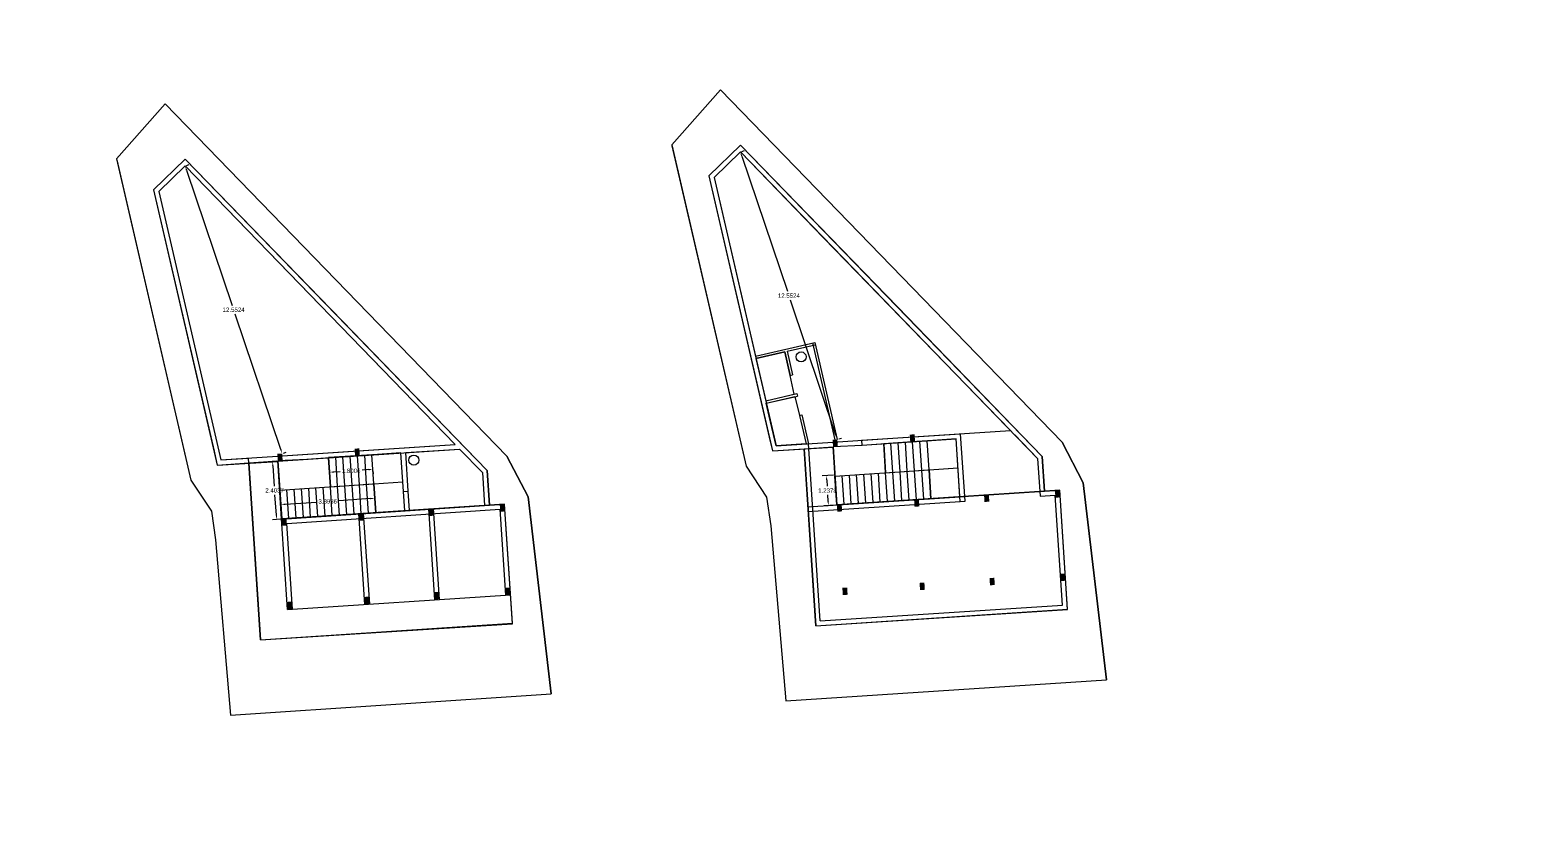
# Model space of a CAD drawing. Header units: metres. Extents: x -7614 to 15553, y -42 to -4.
# Drawn here: x 122.8 to 184.9, y -42.3 to -9.6 of the extents above; entities that cross this region are included whole.
import ezdxf

# ---------------------------------------------------------------- set-up
doc = ezdxf.new("R2010")
doc.units = ezdxf.units.M
doc.header["$MEASUREMENT"] = 0
for name, color, linetype in [('BLK_1_FLR_1_BLT_UP_AREA', 7, 'Continuous'), ('BLK_1_FLR_1_STAIR_1', 7, 'Continuous'), ('BLK_1_FLR_1_STAIR_1_FLIGHT', 7, 'Continuous'), ('BLK_1_FLR_2_BLT_UP_AREA', 7, 'Continuous'), ('BLK_1_FLR_2_STAIR_1', 7, 'Continuous'), ('BLK_1_FLR_2_STAIR_1_FLIGHT', 7, 'Continuous'), ('WALL', 7, 'Continuous')]:
    doc.layers.add(name, color=color, linetype=linetype)
for name, color, linetype, plot in [('BLK_1_FLR_1_EXIT_WIDTH_STAIR', 7, 'Continuous', False), ('BLK_1_FLR_1_UNITFA', 7, 'Continuous', False), ('BLK_1_FLR_1_URINAL', 7, 'Continuous', False), ('BLK_1_FLR_1_WATER_CLOSET', 7, 'Continuous', False), ('BLK_1_FLR_2_EXIT_WIDTH_STAIR', 7, 'Continuous', False), ('BLK_1_FLR_2_UNITFA', 7, 'Continuous', False), ('BLK_1_FLR_2_URINAL', 7, 'Continuous', False), ('BLK_1_FLR_2_WATER_CLOSET', 7, 'Continuous', False), ('DIST_EXIT', 7, 'Continuous', False)]:
    doc.layers.add(name, color=color, linetype=linetype, plot=plot)
doc.styles.get("Standard").update_dxf_attribs({"font": 'arial.ttf'})
doc.dimstyles.get("Standard").update_dxf_attribs({"dimtxt": 0.18, "dimasz": 0.18, "dimexe": 0.18, "dimexo": 0.0625, "dimgap": 0.09, "dimtad": 0, "dimtih": 1, "dimtoh": 1, "dimdec": 4, "dimzin": 0, "dimdsep": 46, "dimtxsty": 'Standard', "dimcen": 0.09, "dimadec": 0, "dimazin": 0, "dimtfac": 1, "dimtdec": 4, "dimtofl": 0, "dimtmove": 0, "dimatfit": 3, "dimfxl": 1, "dimtolj": 1, "dimtzin": 0, "dimarcsym": 0})

# ---------------------------------------------------------------- blocks, each defined once
blk = doc.blocks.new('*D21')
at = {"layer": 'Defpoints', "color": 0, "linetype": 'Continuous', "transparency": 16777216}
for p in [(129.186, -15.269), (133.197, -27.164), (133.197, -27.164)]:
    blk.add_point(p, dxfattribs=at)
at = {"layer": 'DIST_EXIT', "color": 0, "linetype": 'Continuous', "lineweight": -2, "transparency": 16777216}
for p, q in [((129.243, -15.44), (131.13, -21.035)), ((129.245, -15.249), (129.356, -15.212)), ((133.14, -26.993), (131.253, -21.398)), ((133.257, -27.144), (133.368, -27.106))]:
    blk.add_line(p, q, dxfattribs=at)
at = {"layer": 'DIST_EXIT', "color": 0, "linetype": 'Continuous', "transparency": 16777216}
for points in [[(129.272, -15.43), (129.215, -15.45), (129.186, -15.269)], [(133.168, -26.983), (133.111, -27.003), (133.197, -27.164)]]:
    blk.add_solid(points, dxfattribs=at)
at = {"layer": 'DIST_EXIT', "color": 0, "linetype": 'Continuous', "transparency": 16777216, "insert": (131.191, -21.217), "char_height": 0.18, "attachment_point": 5}
blk.add_mtext('\\A1;12.5524', dxfattribs=at)
blk = doc.blocks.new('*D22')
at = {"layer": 'Defpoints', "color": 0, "linetype": 'Continuous', "transparency": 16777216}
for p in [(152.146, -14.688), (156.158, -26.582), (156.158, -26.582)]:
    blk.add_point(p, dxfattribs=at)
at = {"layer": 'DIST_EXIT', "color": 0, "linetype": 'Continuous', "lineweight": -2, "transparency": 16777216}
for p, q in [((152.203, -14.858), (154.09, -20.453)), ((152.205, -14.668), (152.316, -14.63)), ((156.1, -26.411), (154.213, -20.817)), ((156.217, -26.562), (156.328, -26.525))]:
    blk.add_line(p, q, dxfattribs=at)
at = {"layer": 'DIST_EXIT', "color": 0, "linetype": 'Continuous', "transparency": 16777216}
for points in [[(152.232, -14.849), (152.175, -14.868), (152.146, -14.688)], [(156.128, -26.402), (156.072, -26.421), (156.158, -26.582)]]:
    blk.add_solid(points, dxfattribs=at)
at = {"layer": 'DIST_EXIT', "color": 0, "linetype": 'Continuous', "transparency": 16777216, "insert": (154.152, -20.635), "char_height": 0.18, "attachment_point": 5}
blk.add_mtext('\\A1;12.5524', dxfattribs=at)
blk = doc.blocks.new('*D24')
at = {"layer": 'BLK_1_FLR_1_EXIT_WIDTH_STAIR', "color": 0, "linetype": 'Continuous', "lineweight": -2, "transparency": 16777216}
for p, q in [((132.956, -27.481), (132.618, -27.505)), ((132.811, -27.672), (132.872, -28.509)), ((132.959, -29.71), (132.898, -28.873)), ((133.13, -29.878), (132.792, -29.903))]:
    blk.add_line(p, q, dxfattribs=at)
at = {"layer": 'BLK_1_FLR_1_EXIT_WIDTH_STAIR', "color": 0, "linetype": 'Continuous', "transparency": 16777216}
for points in [[(132.841, -27.669), (132.781, -27.674), (132.798, -27.492)], [(132.989, -29.708), (132.929, -29.712), (132.972, -29.89)]]:
    blk.add_solid(points, dxfattribs=at)
at = {"layer": 'Defpoints', "color": 0, "linetype": 'Continuous', "transparency": 16777216}
for p in [(133.018, -27.476), (132.972, -29.89), (133.192, -29.874)]:
    blk.add_point(p, dxfattribs=at)
at = {"layer": 'BLK_1_FLR_1_EXIT_WIDTH_STAIR', "color": 0, "linetype": 'Continuous', "transparency": 16777216, "insert": (132.885, -28.691), "char_height": 0.18, "attachment_point": 5}
blk.add_mtext('\\A1;2.4037', dxfattribs=at)
blk = doc.blocks.new('*D25')
at = {"layer": 'BLK_1_FLR_2_EXIT_WIDTH_STAIR', "color": 0, "linetype": 'Continuous', "lineweight": -2, "transparency": 16777216}
for p, q in [((155.992, -28.062), (155.527, -28.093)), ((155.718, -28.261), (155.735, -28.517)), ((155.776, -29.136), (155.759, -28.881)), ((156.074, -29.297), (155.609, -29.328))]:
    blk.add_line(p, q, dxfattribs=at)
at = {"layer": 'BLK_1_FLR_2_EXIT_WIDTH_STAIR', "color": 0, "linetype": 'Continuous', "transparency": 16777216}
for points in [[(155.748, -28.259), (155.688, -28.263), (155.706, -28.081)], [(155.806, -29.134), (155.746, -29.138), (155.788, -29.316)]]:
    blk.add_solid(points, dxfattribs=at)
at = {"layer": 'Defpoints', "color": 0, "linetype": 'Continuous', "transparency": 16777216}
for p in [(156.055, -28.058), (155.788, -29.316), (156.136, -29.293)]:
    blk.add_point(p, dxfattribs=at)
at = {"layer": 'BLK_1_FLR_2_EXIT_WIDTH_STAIR', "color": 0, "linetype": 'Continuous', "transparency": 16777216, "insert": (155.747, -28.699), "char_height": 0.18, "attachment_point": 5}
blk.add_mtext('\\A1;1.2378', dxfattribs=at)
blk = doc.blocks.new('*D40')
at = {"color": 0, "lineweight": -2, "transparency": 16777216}
for p, q in [((135.333, -27.929), (135.596, -27.911)), ((136.77, -27.833), (136.506, -27.851)), ((136.954, -27.882), (136.961, -28.001)), ((135.157, -28), (135.165, -28.12))]:
    blk.add_line(p, q, dxfattribs=at)
at = {"color": 0, "transparency": 16777216}
for points in [[(135.331, -27.899), (135.334, -27.958), (135.153, -27.94)], [(136.768, -27.803), (136.772, -27.863), (136.95, -27.822)]]:
    blk.add_solid(points, dxfattribs=at)
at = {"layer": 'Defpoints', "color": 0, "transparency": 16777216}
for p in [(135.153, -27.938), (136.949, -27.819), (136.95, -27.822)]:
    blk.add_point(p, dxfattribs=at)
at = {"color": 0, "transparency": 16777216, "insert": (136.051, -27.881), "char_height": 0.18, "attachment_point": 5}
blk.add_mtext('\\A1;1.8006', dxfattribs=at)
blk = doc.blocks.new('*D41')
at = {"color": 0, "lineweight": -2, "transparency": 16777216}
for p, q in [((133.134, -29.213), (133.126, -29.096)), ((133.318, -29.264), (134.62, -29.178)), ((136.849, -29.03), (135.547, -29.116)), ((137.024, -28.956), (137.016, -28.839))]:
    blk.add_line(p, q, dxfattribs=at)
at = {"color": 0, "transparency": 16777216}
for points in [[(136.847, -29), (136.851, -29.06), (137.028, -29.018)], [(133.316, -29.234), (133.32, -29.294), (133.138, -29.276)]]:
    blk.add_solid(points, dxfattribs=at)
at = {"layer": 'Defpoints', "color": 0, "transparency": 16777216}
for p in [(137.028, -29.018), (133.138, -29.276), (133.138, -29.276)]:
    blk.add_point(p, dxfattribs=at)
at = {"color": 0, "transparency": 16777216, "insert": (135.083, -29.147), "char_height": 0.18, "attachment_point": 5}
blk.add_mtext('\\A1;3.8986', dxfattribs=at)

msp = doc.modelspace()

# ---------------------------------------------------------------- hatches: boundary and pattern name
h = msp.add_hatch()
h.set_pattern_fill('ANSI31', color=6)
h.paths.add_polyline_path([(128.75589, -31.81488), (135.39287, -31.81488), (135.39287, -42.32606), (128.75589, -42.32606)], flags=17)
h.paths.add_polyline_path([(128.75589, -31.81488), (135.39287, -31.81488), (135.39287, -42.32606), (128.75589, -42.32606)], flags=17)
at = {"layer": 'WALL'}
h = msp.add_hatch(color=2, dxfattribs=at)
h.dxf.hatch_style = 1
h.paths.add_polyline_path([(156.15754, -26.58203), (155.9588, -26.59518), (155.97844, -26.89208), (155.97849, -26.8929), (155.97859, -26.89453), (156.17816, -26.88132)])
h = msp.add_hatch(color=2, dxfattribs=at)
h.dxf.hatch_style = 1
h.paths.add_polyline_path([(159.35056, -26.37078), (159.15181, -26.38393), (159.17146, -26.68083), (159.17151, -26.68165), (159.17161, -26.68327), (159.37118, -26.67007)])
h = msp.add_hatch(color=2, dxfattribs=at)
h.dxf.hatch_style = 1
h.paths.add_polyline_path([(133.19735, -27.16358), (132.99861, -27.17673), (133.01825, -27.47362), (133.0183, -27.47445), (133.01841, -27.47607), (133.21798, -27.46287)])
h = msp.add_hatch(color=2, dxfattribs=at)
h.dxf.hatch_style = 1
h.paths.add_polyline_path([(136.39037, -26.95233), (136.19163, -26.96547), (136.21127, -27.26237), (136.21132, -27.2632), (136.21143, -27.26482), (136.411, -27.25162)])
h = msp.add_hatch(color=2, dxfattribs=at)
h.dxf.hatch_style = 1
h.paths.add_polyline_path([(159.5281, -29.05428), (159.32936, -29.06743), (159.349, -29.36433), (159.34905, -29.36516), (159.34916, -29.36678), (159.54872, -29.35357)])
h = msp.add_hatch(color=2, dxfattribs=at)
h.dxf.hatch_style = 1
h.paths.add_polyline_path([(162.42139, -28.85669), (162.22265, -28.86984), (162.24229, -29.16673), (162.24234, -29.16756), (162.24245, -29.16918), (162.44201, -29.15598)])
h = msp.add_hatch(color=2, dxfattribs=at)
h.dxf.hatch_style = 1
h.paths.add_polyline_path([(165.35415, -28.67948), (165.1554, -28.69263), (165.17505, -28.98953), (165.1751, -28.99035), (165.1752, -28.99198), (165.37477, -28.97877)])
h = msp.add_hatch(color=2, dxfattribs=at)
h.dxf.hatch_style = 1
h.paths.add_polyline_path([(136.56791, -29.63583), (136.36917, -29.64898), (136.38881, -29.94587), (136.38886, -29.9467), (136.38897, -29.94832), (136.58854, -29.93512)])
h = msp.add_hatch(color=2, dxfattribs=at)
h.dxf.hatch_style = 1
h.paths.add_polyline_path([(139.4612, -29.43823), (139.26246, -29.45138), (139.2821, -29.74828), (139.28215, -29.74911), (139.28226, -29.75073), (139.48183, -29.73752)])
h = msp.add_hatch(color=2, dxfattribs=at)
h.dxf.hatch_style = 1
h.paths.add_polyline_path([(142.39396, -29.26103), (142.19522, -29.27418), (142.21486, -29.57107), (142.21491, -29.5719), (142.21502, -29.57352), (142.41459, -29.56032)])
h = msp.add_hatch(color=2, dxfattribs=at)
h.dxf.hatch_style = 1
h.paths.add_polyline_path([(156.33473, -29.26027), (156.13599, -29.27342), (156.15563, -29.57031), (156.15568, -29.57114), (156.15579, -29.57276), (156.35536, -29.55956)])
h = msp.add_hatch(color=2, dxfattribs=at)
h.dxf.hatch_style = 1
h.paths.add_polyline_path([(133.37454, -29.84181), (133.1758, -29.85496), (133.19544, -30.15186), (133.1955, -30.15268), (133.1956, -30.1543), (133.39517, -30.1411)])
h = msp.add_hatch(color=2, dxfattribs=at)
h.dxf.hatch_style = 1
h.paths.add_polyline_path([(165.58149, -32.12829), (165.38275, -32.14144), (165.40239, -32.43833), (165.40245, -32.43916), (165.40255, -32.44078), (165.60212, -32.42758)])
h = msp.add_hatch(color=2, dxfattribs=at)
h.dxf.hatch_style = 1
h.paths.add_polyline_path([(139.68855, -32.88704), (139.48981, -32.90019), (139.50945, -33.19708), (139.5095, -33.19791), (139.50961, -33.19953), (139.70918, -33.18633)])
h = msp.add_hatch(color=2, dxfattribs=at)
h.dxf.hatch_style = 1
h.paths.add_polyline_path([(142.62131, -32.70983), (142.42257, -32.72298), (142.44221, -33.01988), (142.44226, -33.0207), (142.44237, -33.02233), (142.64193, -33.00912)])
h = msp.add_hatch(color=2, dxfattribs=at)
h.dxf.hatch_style = 1
h.paths.add_polyline_path([(156.56208, -32.70907), (156.36334, -32.72222), (156.38298, -33.01912), (156.38303, -33.01994), (156.38314, -33.02157), (156.5827, -33.00836)])
h = msp.add_hatch(color=2, dxfattribs=at)
h.dxf.hatch_style = 1
h.paths.add_polyline_path([(159.75545, -32.50309), (159.5567, -32.51624), (159.57635, -32.81313), (159.5764, -32.81396), (159.5765, -32.81558), (159.77607, -32.80238)])
h = msp.add_hatch(color=2, dxfattribs=at)
h.dxf.hatch_style = 1
h.paths.add_polyline_path([(162.64874, -32.3055), (162.44999, -32.31864), (162.46964, -32.61554), (162.46969, -32.61637), (162.46979, -32.61799), (162.66936, -32.60479)])
h = msp.add_hatch(color=2, dxfattribs=at)
h.dxf.hatch_style = 1
h.paths.add_polyline_path([(133.60189, -33.29062), (133.40315, -33.30377), (133.42279, -33.60066), (133.42284, -33.60149), (133.42295, -33.60311), (133.62252, -33.58991)])
h = msp.add_hatch(color=2, dxfattribs=at)
h.dxf.hatch_style = 1
h.paths.add_polyline_path([(136.79526, -33.08463), (136.59652, -33.09778), (136.61616, -33.39468), (136.61621, -33.39551), (136.61632, -33.39713), (136.81589, -33.38393)])

# ---------------------------------------------------------------- linework, layer by layer
at = {"layer": 'BLK_1_FLR_1_BLT_UP_AREA', "color": 2, "linetype": 'Continuous'}
msp.add_lwpolyline([(129.19005, -14.98665), (127.87606, -16.2603), (130.3796, -27.07379), (130.51114, -27.64195), (133.0184, -27.48829), (133.17627, -29.87459), (141.76832, -29.30242), (141.67256, -27.8645), (135.6916, -21.69412)], close=True, dxfattribs=at)
at = {"layer": 'BLK_1_FLR_1_BLT_UP_AREA', "color": 8, "linetype": 'Continuous'}
msp.add_lwpolyline([(132.30463, -34.87725), (142.71994, -34.18817), (142.39396, -29.26103), (133.81256, -29.83222), (133.17627, -29.87459), (133.03113, -27.6807), (133.01933, -27.48823), (131.82063, -27.56169), (132.26263, -34.24245)], close=True, dxfattribs=at)
at = {"layer": 'BLK_1_FLR_1_STAIR_1', "color": 1, "linetype": 'Continuous'}
msp.add_lwpolyline([(133.17752, -29.87152), (138.26557, -29.5349), (138.10713, -27.14013), (134.2172, -27.40822), (133.01887, -27.47351)], close=True, dxfattribs=at)
at = {"layer": 'BLK_1_FLR_1_STAIR_1_FLIGHT', "color": 1, "linetype": 'Continuous'}
msp.add_line((136.98855, -28.41974), (138.18593, -28.34052), dxfattribs=at)
for points in [[(136.98922, -28.42043), (136.90997, -27.22264), (136.47696, -27.25248), (135.1129, -27.33581), (135.1129, -27.33581), (135.19259, -28.54025), (135.19259, -28.54025), (136.94039, -28.42366)], [(133.09854, -28.67784), (136.98922, -28.42043), (137.06805, -29.6145), (133.1767, -29.87158)]]:
    msp.add_lwpolyline(points, close=True, dxfattribs=at)
msp.add_lwpolyline([(136.98922, -28.42044), (138.1866, -28.34122)], dxfattribs=at)
at = {"layer": 'BLK_1_FLR_1_UNITFA', "color": 3, "linetype": 'Continuous'}
msp.add_lwpolyline([(129.18564, -15.26946), (128.09639, -16.32527), (130.66763, -27.43116), (133.00521, -27.27651), (135.70402, -27.09795), (140.35288, -26.79038), (132.62852, -18.82138)], close=True, dxfattribs=at)
at = {"layer": 'BLK_1_FLR_1_URINAL', "color": 3, "linetype": 'Continuous'}
msp.add_circle((138.64342, -27.43877), 0.20572, dxfattribs=at)
at = {"layer": 'BLK_1_FLR_1_WATER_CLOSET', "color": 1, "linetype": 'Continuous'}
msp.add_lwpolyline([(138.30603, -27.12624), (140.53546, -26.97874), (141.47851, -27.95166), (141.56875, -29.31562), (138.46447, -29.521), (138.41166, -28.72275)], close=True, dxfattribs=at)
at = {"layer": 'BLK_1_FLR_2_BLT_UP_AREA', "color": 2, "linetype": 'Continuous'}
msp.add_lwpolyline([(152.15023, -14.40511), (150.83624, -15.67876), (153.33979, -26.49224), (153.47133, -27.06041), (155.97858, -26.90674), (156.13646, -29.29304), (164.7285, -28.72088), (164.63275, -27.28296), (158.65179, -21.11257)], close=True, dxfattribs=at)
at = {"layer": 'BLK_1_FLR_2_BLT_UP_AREA', "color": 8, "linetype": 'Continuous'}
msp.add_lwpolyline([(155.26482, -34.29571), (165.68013, -33.60663), (165.35415, -28.67948), (156.77274, -29.25067), (156.13646, -29.29304), (155.99131, -27.09915), (155.97952, -26.90668), (154.78082, -26.98015), (155.22282, -33.6609)], close=True, dxfattribs=at)
at = {"layer": 'BLK_1_FLR_2_STAIR_1', "color": 1, "linetype": 'Continuous'}
msp.add_lwpolyline([(156.13771, -29.28998), (161.22576, -28.95335), (161.06732, -26.55859), (157.17739, -26.82668), (155.97905, -26.89197)], close=True, dxfattribs=at)
at = {"layer": 'BLK_1_FLR_2_STAIR_1_FLIGHT', "color": 1, "linetype": 'Continuous'}
msp.add_line((159.94873, -27.8382), (161.14612, -27.75898), dxfattribs=at)
for points in [[(159.9494, -27.83889), (159.87016, -26.64109), (159.43715, -26.67094), (158.07376, -26.7649), (158.07452, -26.77587), (158.15271, -27.95776), (158.15271, -27.95776), (159.90057, -27.84212)], [(156.05873, -28.09629), (159.9494, -27.83889), (160.02823, -29.03296), (156.13688, -29.29003)]]:
    msp.add_lwpolyline(points, close=True, dxfattribs=at)
msp.add_lwpolyline([(159.9494, -27.83889), (161.14678, -27.75967)], dxfattribs=at)
at = {"layer": 'BLK_1_FLR_2_UNITFA', "color": 3, "linetype": 'Continuous'}
msp.add_lwpolyline([(152.14583, -14.68791), (151.05657, -15.74373), (153.62782, -26.84962), (155.9654, -26.69496), (158.6642, -26.51641), (163.31307, -26.20884), (155.5887, -18.23983)], close=True, dxfattribs=at)
at = {"layer": 'BLK_1_FLR_2_URINAL', "color": 3, "linetype": 'Continuous'}
msp.add_circle((154.65732, -23.16598), 0.20572, dxfattribs=at)
at = {"layer": 'BLK_1_FLR_2_WATER_CLOSET', "color": 2, "linetype": 'Continuous'}
msp.add_lwpolyline([(153.98338, -22.95692), (152.79052, -23.23309), (153.19652, -24.98671), (154.37257, -24.71443), (154.20893, -23.93115)], close=True, dxfattribs=at)
at = {"layer": 'BLK_1_FLR_2_WATER_CLOSET', "color": 1, "linetype": 'Continuous'}
msp.add_lwpolyline([(154.86566, -26.76772), (153.62782, -26.84962), (153.34227, -25.61624), (153.21907, -25.08413), (154.39302, -24.81234), (154.59238, -25.58734)], close=True, dxfattribs=at)
at = {"layer": 'WALL', "color": 1}
for p, q in [((151.32543, -12.1174), (149.30608, -14.3898)), ((151.32543, -12.1174), (149.30608, -14.3898)), ((151.32543, -12.1174), (165.45422, -26.69366)), ((165.45422, -26.69366), (151.32543, -12.1174)), ((128.36525, -12.69895), (126.34589, -14.97135)), ((128.36525, -12.69895), (126.34589, -14.97135)), ((128.36525, -12.69895), (142.49403, -27.27521)), ((142.49403, -27.27521), (128.36525, -12.69895)), ((149.30608, -14.3898), (152.38378, -27.68319)), ((149.31492, -14.43396), (152.38378, -27.68319)), ((150.83624, -15.67876), (152.15023, -14.40511)), ((151.05657, -15.74373), (152.14583, -14.68791)), ((164.4387, -27.37012), (152.14583, -14.68791)), ((164.63342, -27.28365), (152.15023, -14.40511)), ((126.34589, -14.97135), (129.42359, -28.26474)), ((126.35474, -15.01551), (129.42359, -28.26474)), ((127.87606, -16.2603), (129.19005, -14.98665)), ((128.09639, -16.32527), (129.18564, -15.26946)), ((140.35288, -26.79038), (129.18564, -15.26946)), ((141.67323, -27.86519), (129.19005, -14.98665)), ((150.83624, -15.67876), (153.47133, -27.06041)), ((151.05657, -15.74373), (153.19652, -24.98671)), ((127.87606, -16.2603), (130.51114, -27.64195)), ((128.09639, -16.32527), (130.66763, -27.43116)), ((153.98338, -22.95692), (154.20893, -23.93115)), ((154.0808, -22.93436), (154.30636, -23.90859)), ((155.12347, -22.59032), (156.05296, -26.60506)), ((155.22089, -22.56776), (156.15038, -26.58251)), ((154.4868, -24.68798), (154.50936, -24.7854)), ((153.21907, -25.08413), (153.62782, -26.84962)), ((154.59238, -25.58734), (154.86566, -26.76772)), ((154.6898, -25.56479), (154.96676, -26.76103)), ((157.16223, -26.61578), (161.25301, -26.34513)), ((157.17599, -26.81531), (161.06665, -26.5579)), ((159.0507, -27.89761), (158.97123, -26.69653)), ((159.35004, -27.87781), (159.27058, -26.67673)), ((159.64939, -27.858), (159.56992, -26.65692)), ((159.94873, -27.8382), (159.86927, -26.63712)), ((161.23829, -29.15223), (161.06665, -26.5579)), ((161.43786, -29.13902), (161.25301, -26.34513)), ((164.4387, -27.37012), (163.49564, -26.3972)), ((165.45422, -26.69366), (166.32593, -28.3819)), ((166.32593, -28.3819), (165.45422, -26.69366)), ((133.00521, -27.27651), (140.35288, -26.79038)), ((133.01841, -27.47607), (140.53546, -26.97874)), ((135.49182, -28.51877), (135.41236, -27.31769)), ((135.79117, -28.49896), (135.7117, -27.29788)), ((136.09051, -28.47916), (136.01105, -27.27808)), ((136.38986, -28.45935), (136.31039, -27.25827)), ((136.6892, -28.43955), (136.60974, -27.23847)), ((136.98855, -28.41974), (136.90908, -27.21866)), ((138.21209, -28.73595), (138.10647, -27.13944)), ((138.41166, -28.72275), (138.30603, -27.12624)), ((141.47851, -27.95166), (140.53546, -26.97874)), ((142.49403, -27.27521), (143.36574, -28.96344)), ((143.36574, -28.96344), (142.49403, -27.27521)), ((153.47133, -27.06041), (154.7804, -26.9738)), ((153.62782, -26.84962), (154.86566, -26.76772)), ((155.26482, -34.29571), (154.7804, -26.9738)), ((155.4512, -34.08329), (154.96676, -26.76103)), ((158.15266, -27.95703), (158.0732, -26.75595)), ((158.45201, -27.93722), (158.37254, -26.73614)), ((158.75135, -27.91742), (158.67189, -26.71634)), ((164.63342, -27.28365), (164.7285, -28.72088)), ((130.51114, -27.64195), (131.82021, -27.55534)), ((130.66763, -27.43116), (131.80701, -27.35578)), ((132.30463, -34.87725), (131.80701, -27.35578)), ((135.19247, -28.53857), (135.11301, -27.33749)), ((141.67323, -27.86519), (141.76832, -29.30242)), ((152.38378, -27.68319), (153.23224, -28.96744)), ((152.38378, -27.68319), (153.23224, -28.96744)), ((156.05724, -28.09566), (159.94873, -27.8382)), ((158.53123, -29.1346), (158.45201, -27.93722)), ((158.83057, -29.1148), (158.75135, -27.91742)), ((159.12992, -29.09499), (159.0507, -27.89761)), ((159.42926, -29.07519), (159.35004, -27.87781)), ((159.72861, -29.05538), (159.64939, -27.858)), ((160.02795, -29.03558), (159.94873, -27.8382)), ((164.4387, -27.37012), (164.54214, -28.93364)), ((129.42359, -28.26474), (130.27205, -29.54898)), ((129.42359, -28.26474), (130.27205, -29.54898)), ((133.09706, -28.6772), (136.98855, -28.41974)), ((134.97235, -29.75576), (134.89313, -28.55838)), ((135.27169, -29.73595), (135.19247, -28.53857)), ((135.57104, -29.71615), (135.49182, -28.51877)), ((135.87038, -29.69634), (135.79117, -28.49896)), ((136.16973, -29.67654), (136.09051, -28.47916)), ((136.46908, -29.65673), (136.38986, -28.45935)), ((136.76842, -29.63693), (136.6892, -28.43955)), ((137.06777, -29.61712), (136.98855, -28.41974)), ((141.47851, -27.95166), (141.56875, -29.31562)), ((156.13646, -29.29304), (156.05724, -28.09566)), ((156.43581, -29.27324), (156.35659, -28.07586)), ((156.73515, -29.25343), (156.65593, -28.05605)), ((157.0345, -29.23363), (156.95528, -28.03625)), ((157.33384, -29.21382), (157.25462, -28.01644)), ((157.63319, -29.19402), (157.55397, -27.99664)), ((157.93253, -29.17421), (157.85332, -27.97683)), ((158.23188, -29.15441), (158.15266, -27.95703)), ((166.32593, -28.3819), (167.28875, -36.52517)), ((167.28875, -36.52517), (166.32593, -28.3819)), ((133.17627, -29.87459), (133.09706, -28.6772)), ((133.47562, -29.85478), (133.3964, -28.6574)), ((133.77497, -29.83498), (133.69575, -28.63759)), ((134.07431, -29.81517), (133.99509, -28.61779)), ((134.37366, -29.79537), (134.29444, -28.59799)), ((134.673, -29.77556), (134.59378, -28.57818)), ((138.21209, -28.73595), (138.41166, -28.72275)), ((143.36574, -28.96344), (144.32856, -37.10672)), ((144.32856, -37.10672), (143.36574, -28.96344)), ((153.23224, -28.96744), (153.40757, -30.15456)), ((153.23224, -28.96744), (153.40757, -30.15456)), ((154.93883, -29.36856), (161.42465, -28.93946)), ((154.95204, -29.56813), (161.43786, -29.13902)), ((161.22534, -28.95636), (161.22509, -28.95266)), ((161.4249, -28.94316), (161.42465, -28.93946)), ((162.22375, -28.88659), (162.42254, -28.87344)), ((162.23696, -29.08615), (162.43629, -29.07297)), ((164.54214, -28.93364), (165.36735, -28.87905)), ((164.7285, -28.72088), (165.35415, -28.67948)), ((165.46855, -33.43825), (165.16779, -28.89225)), ((165.68134, -33.62496), (165.35415, -28.67948)), ((130.27205, -29.54898), (130.44739, -30.7361)), ((130.27205, -29.54898), (130.44739, -30.7361)), ((133.17603, -29.87089), (142.39396, -29.26103)), ((133.18923, -30.07045), (142.2076, -29.47379)), ((136.61702, -33.40773), (136.36819, -29.64658)), ((136.81659, -33.39453), (136.56775, -29.63338)), ((138.26515, -29.53791), (138.2649, -29.53421)), ((138.46471, -29.5247), (138.46447, -29.521)), ((139.51072, -33.21629), (139.26164, -29.45144)), ((139.71029, -33.20308), (139.4612, -29.43823)), ((142.44237, -33.02233), (142.2076, -29.47379)), ((142.72115, -34.20651), (142.39396, -29.26103)), ((133.42401, -33.61898), (133.17603, -29.87089)), ((133.62357, -33.60578), (133.38904, -30.06095)), ((153.40757, -30.15456), (154.02312, -37.40283)), ((153.40757, -30.15456), (154.02312, -37.40283)), ((130.44739, -30.7361), (131.06293, -37.98438)), ((130.44739, -30.7361), (131.06293, -37.98438)), ((133.42401, -33.61898), (142.64193, -33.00912)), ((155.4512, -34.08329), (165.46855, -33.43825)), ((155.26482, -34.29571), (165.68134, -33.62496)), ((132.30463, -34.87725), (142.72115, -34.20651)), ((154.02312, -37.40283), (167.28875, -36.52517)), ((154.02312, -37.40283), (167.28875, -36.52517)), ((131.06293, -37.98438), (144.32856, -37.10672)), ((131.06293, -37.98438), (144.32856, -37.10672))]:
    msp.add_line(p, q, dxfattribs=at)
at = {"layer": 'WALL', "color": 2}
for p, q in [((152.76796, -23.13567), (155.22089, -22.56776)), ((152.79052, -23.23309), (153.98338, -22.95692)), ((154.0808, -22.93436), (155.24344, -22.66519)), ((154.20893, -23.93115), (154.30636, -23.90859)), ((153.19652, -24.98671), (154.4868, -24.68798)), ((153.21907, -25.08413), (154.50936, -24.7854)), ((154.59238, -25.58734), (154.6898, -25.56479)), ((157.16223, -26.61578), (157.17599, -26.81531))]:
    msp.add_line(p, q, dxfattribs=at)
at = {"layer": 'WALL', "color": 2, "const_width": 0.0003}
for points in [[(155.97839, -26.89128), (155.97859, -26.89453), (156.17816, -26.88132), (156.15754, -26.58203), (155.9588, -26.59518), (155.97849, -26.8929)], [(159.1714, -26.68003), (159.17161, -26.68327), (159.37118, -26.67007), (159.35056, -26.37078), (159.15181, -26.38393), (159.17151, -26.68165)], [(133.0182, -27.47282), (133.01841, -27.47607), (133.21798, -27.46287), (133.19735, -27.16358), (132.99861, -27.17673), (133.0183, -27.47445)], [(136.21122, -27.26157), (136.21143, -27.26482), (136.411, -27.25162), (136.39037, -26.95233), (136.19163, -26.96547), (136.21132, -27.2632)], [(159.34895, -29.36353), (159.34916, -29.36678), (159.54872, -29.35357), (159.5281, -29.05428), (159.32936, -29.06743), (159.34905, -29.36516)], [(162.24224, -29.16594), (162.24245, -29.16918), (162.44201, -29.15598), (162.42139, -28.85669), (162.22265, -28.86984), (162.24234, -29.16756)], [(165.17499, -28.98873), (165.1752, -28.99198), (165.37477, -28.97877), (165.35415, -28.67948), (165.1554, -28.69263), (165.1751, -28.99035)], [(136.38876, -29.94508), (136.38897, -29.94832), (136.58854, -29.93512), (136.56791, -29.63583), (136.36917, -29.64898), (136.38886, -29.9467)], [(139.28205, -29.74748), (139.28226, -29.75073), (139.48183, -29.73752), (139.4612, -29.43823), (139.26246, -29.45138), (139.28215, -29.74911)], [(142.21481, -29.57028), (142.21502, -29.57352), (142.41459, -29.56032), (142.39396, -29.26103), (142.19522, -29.27418), (142.21491, -29.5719)], [(156.15558, -29.56952), (156.15579, -29.57276), (156.35536, -29.55956), (156.33473, -29.26027), (156.13599, -29.27342), (156.15568, -29.57114)], [(133.19539, -30.15106), (133.1956, -30.1543), (133.39517, -30.1411), (133.37454, -29.84181), (133.1758, -29.85496), (133.1955, -30.15268)], [(165.40234, -32.43754), (165.40255, -32.44078), (165.60212, -32.42758), (165.58149, -32.12829), (165.38275, -32.14144), (165.40245, -32.43916)], [(139.5094, -33.19629), (139.50961, -33.19953), (139.70918, -33.18633), (139.68855, -32.88704), (139.48981, -32.90019), (139.5095, -33.19791)], [(142.44216, -33.01908), (142.44237, -33.02233), (142.64193, -33.00912), (142.62131, -32.70983), (142.42257, -32.72298), (142.44226, -33.0207)], [(156.38293, -33.01832), (156.38314, -33.02157), (156.5827, -33.00836), (156.56208, -32.70907), (156.36334, -32.72222), (156.38303, -33.01994)], [(159.57629, -32.81234), (159.5765, -32.81558), (159.77607, -32.80238), (159.75545, -32.50309), (159.5567, -32.51624), (159.5764, -32.81396)], [(162.46958, -32.61474), (162.46979, -32.61799), (162.66936, -32.60479), (162.64874, -32.3055), (162.44999, -32.31864), (162.46969, -32.61637)], [(133.42274, -33.59987), (133.42295, -33.60311), (133.62252, -33.58991), (133.60189, -33.29062), (133.40315, -33.30377), (133.42284, -33.60149)], [(136.61611, -33.39388), (136.61632, -33.39713), (136.81589, -33.38393), (136.79526, -33.08463), (136.59652, -33.09778), (136.61621, -33.39551)]]:
    msp.add_lwpolyline(points, dxfattribs=at)

# ---------------------------------------------------------------- dimensions: what is measured, and where the dimension line sits
at = {"color": 6}
for p1, p2, distance, picture, middle in [((135.15274, -27.93803), (136.94944, -27.81916), -0.00238, '*D40', (136.05125, -27.88097)), ((137.02816, -29.01843), (133.13811, -29.2758), 0, '*D41', (135.08313, -29.14712))]:
    dim = msp.add_aligned_dim(p1=p1, p2=p2, distance=distance, dimstyle='Standard', dxfattribs=at)
    dim.commit()
    dim.dimension.update_dxf_attribs({"geometry": picture, "text_midpoint": middle})
at = {"layer": 'BLK_1_FLR_1_EXIT_WIDTH_STAIR', "color": 1, "linetype": 'Continuous'}
dim = msp.add_aligned_dim(p1=(133.018408, -27.47607), p2=(133.192342, -29.873517), distance=-0.221196, dimstyle='Standard', dxfattribs=at)
dim.commit()
dim.dimension.update_dxf_attribs({"geometry": '*D24', "text_midpoint": (132.884759, -28.690799)})
at = {"layer": 'BLK_1_FLR_2_EXIT_WIDTH_STAIR', "color": 1, "linetype": 'Continuous'}
dim = msp.add_aligned_dim(p1=(156.05475, -28.05798), p2=(156.13646, -29.29304), distance=-0.34906, dimstyle='Standard', dxfattribs=at)
dim.commit()
dim.dimension.update_dxf_attribs({"geometry": '*D25', "text_midpoint": (155.74731, -28.69856)})
at = {"layer": 'DIST_EXIT', "color": 9, "linetype": 'Continuous'}
for p1, p2, picture, middle in [((152.14583, -14.68791), (156.15754, -26.58203), '*D22', (154.15168, -20.63497)), ((129.18564, -15.26946), (133.19735, -27.16358), '*D21', (131.19149, -21.21652))]:
    dim = msp.add_aligned_dim(p1=p1, p2=p2, distance=0, dimstyle='Standard', dxfattribs=at)
    dim.commit()
    dim.dimension.update_dxf_attribs({"geometry": picture, "text_midpoint": middle})

doc.saveas('drawing.dxf')
